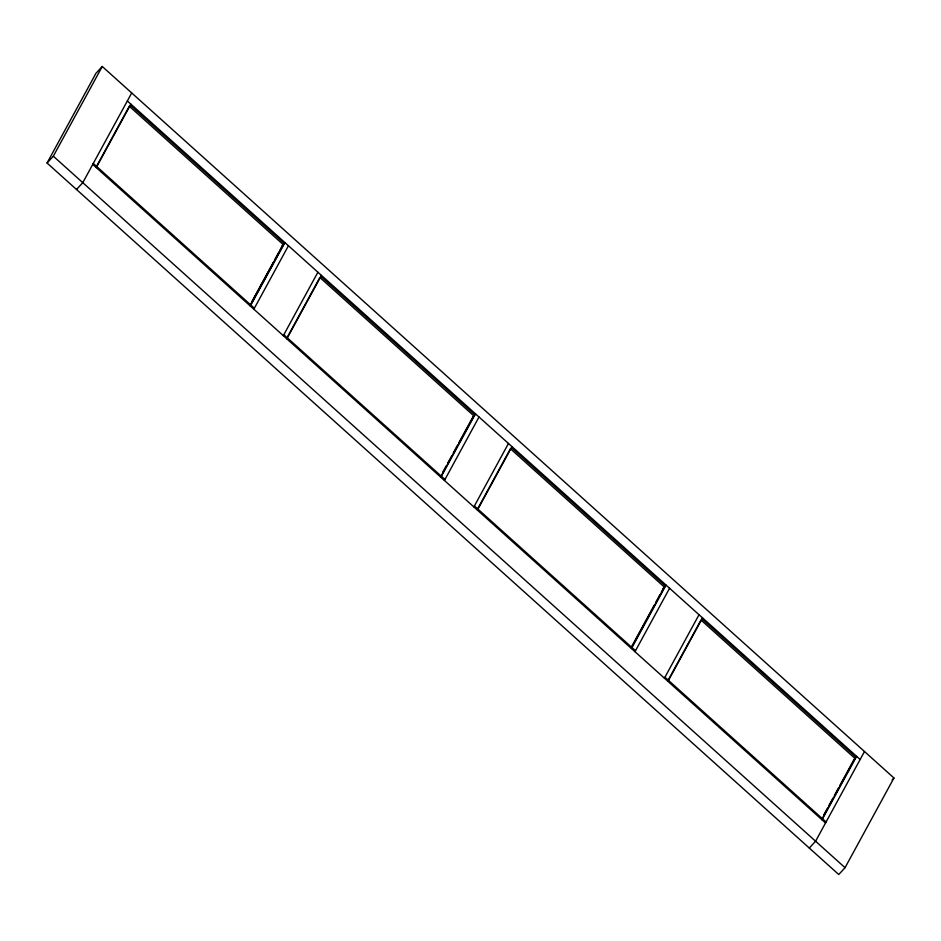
<?xml version="1.0" encoding="UTF-8"?>
<svg xmlns="http://www.w3.org/2000/svg" width="941" height="941" viewBox="0 0 941 941"><rect width="100%" height="100%" fill="white"/><g stroke="black" fill="none" stroke-linecap="round" stroke-linejoin="round"><path stroke-width="1.41" d="M47.05 163.016L95.958 73.304L102.251 66.482L893.95 777.984L845.042 867.696L838.749 874.518L47.05 163.016L53.331 156.194L102.251 66.482M131.705 92.959L82.784 182.672L76.503 189.494M96.453 166.475L129.293 106.239L283.335 244.672L250.494 304.908L283.335 244.672M96.276 167.58L130.87 104.145M251.541 302.202L273.208 262.468M274.607 259.904L278.795 252.223M280.195 249.659L282.288 245.813M250.318 306.013L284.911 242.578M253.858 309.189L288.44 245.754M283.312 335.666L317.893 272.22M287.711 336.455L319.858 277.489L473.899 415.934L441.058 476.17M286.84 338.842L321.434 275.395M442.811 472.182L446.305 465.771M447.693 463.207L451.892 455.515M453.291 452.95L457.479 445.258M458.879 442.693L472.853 417.063M440.882 477.275L475.476 413.828M444.423 480.451L479.004 417.004M473.876 506.917L508.458 443.482M477.581 508.987L510.422 448.751L664.464 587.184L631.623 647.42M477.405 510.093L511.998 446.657M631.964 645.997L654.324 604.981M655.724 602.416L659.923 594.736M661.323 592.171L663.417 588.325M631.446 648.525L666.028 585.09M634.975 651.701L669.569 588.266M664.428 678.179L699.022 614.732M668.839 678.967L700.986 620.013L855.028 758.446L822.175 818.682M667.969 681.355L702.551 617.908M823.928 814.694L827.421 808.284M828.821 805.719L833.008 798.027M834.408 795.463L838.607 787.77M839.995 785.217L853.981 759.575M822.011 819.787L856.592 756.341M864.497 751.506L815.588 841.23L809.295 848.041M281.771 246.377L284.382 243.531L130.352 105.098M473.205 416.687L474.946 414.793L320.905 276.36M662.887 588.89L665.51 586.055L511.469 447.61M854.322 759.199L856.075 757.305L702.033 618.872M892.15 779.924L893.95 777.984M127.341 100.969L860.133 759.516M93.277 163.44L254.376 308.225M283.829 334.702L444.94 479.487M474.393 505.952L635.504 650.749M664.958 677.214L826.069 821.999M92.747 164.404L825.539 822.963M53.331 156.194L845.042 867.696"/></g></svg>
